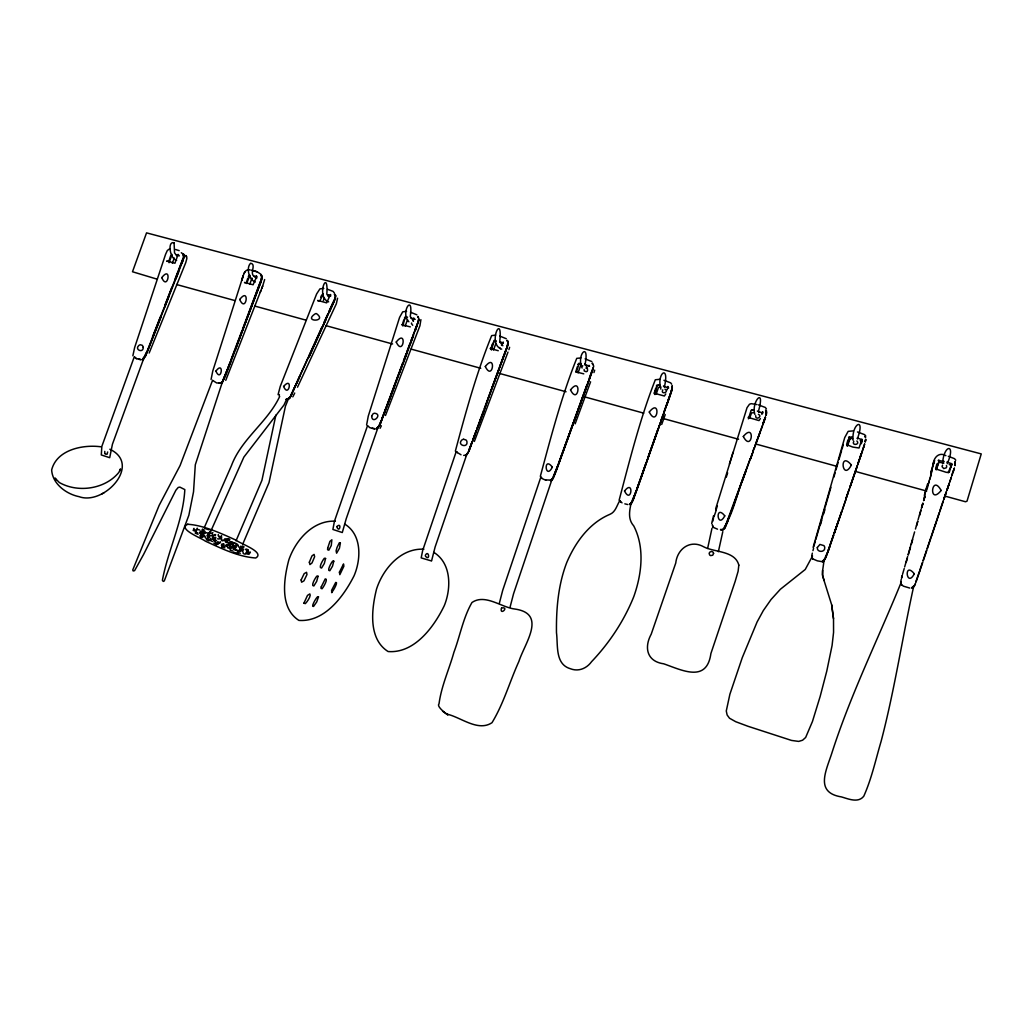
<?xml version="1.0" encoding="UTF-8"?>
<svg xmlns="http://www.w3.org/2000/svg" width="1033" height="1033" viewBox="0 0 1033 1033"><rect width="100%" height="100%" fill="white"/><g stroke="black" fill="none" stroke-linecap="round" stroke-linejoin="round"><path stroke-width="1.5" d="M209.053 540.905L206.329 539.639M230.566 548.6L227.622 547.787L227.97 547.012M240.25 553.301L237.254 552.126L237.719 551.196M205.076 531.414L201.977 530.2L202.455 529.245M278.071 394.658L280.266 386.368L316.64 293.927L319.933 288.866L323.794 288.439M279.272 396.013L279.349 394.567M901.228 582.289L901.241 582.225C878.076 639.091 850.701 694.318 831.914 752.889C826.232 770.644 814.508 792.531 841.366 796.895C848.377 798.858 858.126 803.338 863.756 796.249C871.645 778.675 875.674 759.694 881.123 741.294C894.565 690.083 902.364 637.645 913.766 585.982L913.779 585.931M857.467 438.844L857.558 437.785L857.48 438.521C865.757 415.963 851.515 423.646 853.064 440.226M755.717 415.705C755.071 420.87 763.155 416.544 758.39 414.285M425.286 555.392C428.734 549.039 430.529 561.732 425.428 556.193M584.136 369.491L584.239 370.976C589.662 374.127 587.454 366.186 584.846 364.029L585.014 364.662C589.908 340.903 575.962 354.474 582.108 367.993M198.104 534.306L195.237 533.144L195.637 532.279M822.617 570.616L824.192 559.524M846.608 444.668L847.925 439.877M935.601 468.853L936.918 463.894M955.151 465.379L955.228 461.415M955.099 465.651L955.176 461.686M865.176 441.685L865.525 439.541M865.202 441.995L865.538 439.851M865.525 441.311L865.886 439.412M631.279 502.529C629.497 510.496 627.651 519.147 633.745 525.926C644.992 547.722 641.725 574.206 633.823 596.545C624.139 620.678 609.483 642.823 591.599 661.649C586.705 668.441 578.519 671.928 570.474 668.751C554.863 664.245 558.104 645.173 556.477 632.687C556.154 608.954 558.169 584.781 566.781 562.469C575.342 542.415 589.146 523.098 609.819 514.369C615.578 512.097 616.83 505.369 619.8 500.631M765.944 414.814L766.086 411.108M766.008 415.253L766.163 411.56M672.354 387.246L670.094 395.071M766.266 414.453L766.641 412.374M766.331 414.866L766.434 410.76M951.561 464.514L951.742 463.585L951.367 465.586L951.096 463.494L946.809 462.125M901.228 579.345L900.686 582.212L901.589 585.259M711.698 523.369L713.519 515.803M942.587 463.481C943.723 443.867 956.506 443.183 947.196 463.74M264.642 279.543L262.627 286.141M812.338 553.146L811.744 555.935L812.635 558.93M418.12 321.263L418.494 319.339M507.694 344.893L507.952 341.355M862.09 440.897L861.328 443.725M418.869 319.739L410.527 343.266M667.886 386.432L667.202 389.815M275.876 415.111L261.917 480.371L236.015 540.866M261.401 279.065L261.801 277.18M261.091 279.388L261.491 277.528M431.678 560.467L435.113 546.999L466.968 453.849M748.383 418.843L751.068 410.488L753.664 410.127L751.495 410.049M503.097 343.447L503.316 342.065M588.694 366.431L589.055 365.32M576.311 372.358L578.958 364.171L581.372 363.771M491.424 349.399L494.071 341.368L496.395 340.98M183.383 257.824L183.745 254.57L181.292 252.711M491.76 347.901L492.418 345.913M901.551 578.028L902.196 575.601M901.551 578.144L902.196 575.717M812.945 550.641L813.591 548.252M119.983 470.79L120.512 468.892L118.86 472.404C105.159 489.164 77.901 493.154 59.32 482.514L54.956 478.047L56.118 479.712M930.049 477.905L927.918 485.445L929.183 481.042M712.628 521.523L713.48 518.501M931.03 471.836L933.897 461.777L933.161 464.346C933.638 457.658 938.868 451.602 945.905 455.656M924.496 494.768L927.557 484.012M930.81 473.308L934.645 460.486M924.328 496.072L926.937 486.917M902.519 574.374L904.211 568.563M904.637 566.962L907.658 556.464M908.097 554.798L914.605 531.905M906.148 562.417L907.426 558.04M908.291 554.85L910.473 547.219M911.326 544.326L912.643 539.588M919.564 515.428L920.881 510.651M813.113 547.4L844.736 437.566L848.158 431.355L852.793 430.916M915.458 529.038L917.653 521.252M918.092 519.728L921.126 509.088M921.539 507.771L922.792 503.407M923.618 500.489L924.871 496.124L923.631 500.411M926.833 489.836L928.15 485.252M916.555 525.862L917.859 521.291M921.733 507.836L922.973 503.471M923.812 500.553L925.052 496.189M929.881 479.196L931.172 474.664M654.406 392.643L655.71 388.124M813.733 546.689L815.386 540.982M825.302 506.725L830.906 487.356M930.475 476.394L932.205 470.364M835.955 469.976L838.125 462.5M815.812 539.51L824.863 508.21M833.863 477.181L835.103 472.894M842.011 449.148L843.341 444.564M820.473 524.57L821.777 520.077M823.508 514.098L824.863 509.798M921.565 507.565L922.805 503.278M936.234 469.873L938.971 462.229L943.917 463.029M838.99 459.517L841.585 450.633M936.466 468.272L939.191 460.653L944.162 461.415M576.014 371.118L577.331 366.689M847.589 445.894L849.901 438.857L849.41 439.916L850.301 438.444L852.574 438.521M593.949 372.577L594.672 370.188M663.857 412.826L669.629 396.375M670.946 392.075L671.67 389.699M951.044 466.257L951.6 464.424L948.165 472.791L948.94 472.262L946.357 472.352L936.272 469.098M492.496 343.834L491.166 348.186L494.239 340.309M671.85 390.035L669.035 398.364M715.649 508.843L747.027 407.699L749.467 404.265L751.172 403.658L756.918 404.549M729.427 463.946L733.03 452.273M508.895 349.658L509.618 347.32M499.313 603.375L502.709 590.308L540.788 477.259M510.134 606.9L513.556 593.755L551.622 480.526M593.097 367.825L591.56 372.409M716.037 510.134L717.367 505.86M402.47 324.181L403.787 319.946M656.162 394.257L658.46 387.452L660.991 387.039M726.289 477.169L727.632 472.882M713.906 516.991L716.308 510.005M593.019 368.549L578.144 409.649M718.374 551.712L722.803 531.621M506.661 347.527L507.371 345.242M707.618 548.458L711.969 528.328M227.312 546.625L225.711 545.966L226.201 544.843M246.448 282.332L247.752 278.239M578.054 372.9L580.378 366.237L582.832 365.824M749.584 418.365L751.508 412.98L754.129 412.593M761.889 414.427L762.664 411.651L762.845 413.084L757.331 411.069M861.729 452.945L849.901 487.576M499.107 368.82L484.387 409.275M238.403 546.121L235.447 544.882M660.358 422.768L652.559 444.926M168.87 261.052L170.794 255.396M224.923 547.852L221.669 546.935L222.134 546.005M949.301 472.223L951.483 464.992L951.109 466.968L950.825 465.057L951.238 465.573L949.185 464.476M949.779 481.92L951.432 476.936M235.24 350.226L260.626 281.376M221.462 539.11L219.577 538.658M493.529 350.045L495.853 343.511M577.602 411.16L558.582 463.804M946.874 490.636L949.301 483.367L946.912 490.404M954.376 468.117L951.793 475.942M953.201 471.758L954.324 468.375M405.168 326.131L407.493 319.752M484.542 409.313L487.821 399.59M935.188 524.751L939.268 512.497M939.759 511.051L943.155 500.94M943.658 499.43L946.202 491.85M951.884 474.909L953.214 470.945M927.272 548.897L930.849 538.18M935.394 524.803L943.349 501.005M943.62 499.662L946.409 491.915M946.667 490.598L951.29 477.44M943.826 499.714L946.357 492.147M863.64 447.573L864.737 443.983M919.473 571.352L915.845 581.786M919.99 569.725L922.482 562.404M923.011 560.764L926.575 550.189M927.079 548.678L930.643 538.103M931.12 536.798L935.227 524.544M917.201 578.687L919.667 571.469M919.68 571.352L922.701 562.469M923.231 560.842L926.769 550.408M931.327 536.85L935.42 524.609M222.469 381.745L195.302 464.785L193.533 491.773L188.871 515.209L164.299 580.92L163.266 581.424L162.388 580.326C168.095 549.698 183.19 520.826 184.817 489.577L179.897 487.124L178.218 487.447L175.868 490.236L143.51 554.592L134.587 570.655L133.18 570.965L132.74 569.958L159.134 505.395L180.091 465.534L212.514 380.415M858.01 463.146L861.367 453.629M862.245 451.679L863.614 447.302M183.099 258.134L178.347 270.594M413.071 321.056L413.794 317.893M376.425 429.173L379.679 424.95L390.706 395.716M845.665 499.313L849.203 488.983M834.031 533.364L841.83 511.206M842.334 509.734L857.3 465.844M849.707 487.511L857.145 466.051M859.805 457.877L861.315 453.435M861.845 452.247L864.466 444.177M827.743 552.41L829.719 546.664M830.209 545.217L833.76 535.055M834.225 533.415L837.776 523.047M861.742 453.151L857.79 464.463M249.741 284.295L252.013 278.109L251.587 279M456.044 452.092L422.678 550.473L421.18 557.897L431.562 560.984M828.104 550.679L829.538 546.483M830.015 545.088L833.528 534.836M828.143 550.821L829.576 546.625M830.054 545.23L833.566 535.004M834.07 533.519L841.663 511.348M845.704 499.533L848.222 492.173M830.248 545.347L826.064 557.084M834.264 533.57L841.869 511.4M842.373 509.928L845.911 499.585M754.335 447.818L750.475 459.001L752.928 452.234M762.419 425.519L754.865 446.45M215.226 541.524L213.637 540.788L214.128 539.717M234.878 546.095L233.084 545.734L233.548 544.804M367.386 426.048L334.434 521.265L332.897 529.464L342.285 532.537L346.236 518.682L377.975 427.559M229.83 543.887C228.19 545.011 231.108 546.483 230.992 544.636M663.677 412.761L667.137 402.896M666.918 404.91L672.16 389.648L672.16 385.619M635.011 494.032L636.431 490.016M636.909 488.674L645.87 463.275M648.375 456.186L651.875 446.282M652.365 444.874L655.852 434.97M656.355 433.563L657.789 429.496M660.668 421.283L663.173 414.181M667.628 401.488L670.469 393.418M637.077 488.803L652.055 446.346M663.857 413.071L641.028 477.646M668.506 399.848L641.222 477.698M172.356 263.286L174.267 258.018M637.051 488.841L640.525 479.054M640.718 479.105L633.126 500.295L630.892 504.194M199.769 530.071L196.735 529.116L197.213 528.16M661.701 424.46L665.226 414.607M915.935 582.263L917.188 578.816M557.897 465.07L554.463 474.431M573.922 420.78L577.408 411.095M581.243 400.481L584.755 390.745M585.298 389.26L586.899 384.818M558.078 465.186L551.764 480.138L546.005 479.932M589.43 377.794L592.051 370.511M765.479 417.009L762.909 424.098M760.959 430.077L765.543 417.409M558.401 463.688L569.415 433.24M569.919 431.859L573.418 422.161M577.964 409.584L580.701 402.005M557.613 466.567L552.913 478.511M589.675 378.143L558.091 465.263M763.064 423.117L765.221 417.19M750.216 458.6L724.766 527.618M752.67 451.821L754.142 447.754M754.736 446.721L757.228 439.232M757.822 438.212L760.469 430.89M742.185 481.352L746.304 469.989C737.639 489.319 734.295 512.872 722.467 530.045L720.569 529.929M754.413 448.18L760.469 431.432M505.796 350.394L506.906 347.359M730.189 514.202L724.83 527.824M730.292 514.085L752.256 453.552M763.142 423.543L765.285 417.616M134.187 357.056L101.854 446.346L101.286 454.946L109.692 457.696L112.442 444.19L143.768 358.374L143.174 358.115M488.105 398.144L495.892 376.89M496.395 375.534L498.9 368.716M499.391 367.361L506.131 348.96M472.83 440.29L476.303 430.826L468.943 451.369L465.625 455.669M505.344 351.659L492.263 387.362M590.592 381.81L575.149 423.853M733.779 504.349L737.936 492.973M825.987 556.555L827.627 552.074M472.184 441.465L468.711 450.724M472.662 440.174L476.123 430.761M476.626 429.405L483.612 410.359M484.115 409.003L487.602 399.5M472.339 441.608L468.75 451.201M488.286 398.196L506.958 347.901L507.926 342.091M507.978 352.111L474.354 441.453M827.653 552.229L823.701 560.725M239.953 548.962L239.398 550.137L240.444 550.331M242.6 551.222L239.398 550.137M243.284 550.266L240.147 549.027M474.883 435.022L467.742 453.358L466.567 454.946L463.714 455.424M476.368 430.993L484.051 410.669L480.306 419.927M225.607 540.918L223.696 540.44L224.161 539.484M227.906 540.685L224.639 539.575L225.117 538.632M229.365 544.029L228.022 543.823L228.5 542.867M233.794 547.916L234.078 547.283C234.271 549.052 231.263 547.658 232.451 546.689M236.053 550.395L233.148 549.156M406.692 352.24L410.153 342.904M410.811 341.678L413.2 335.26M255.409 294.805L242.432 329.398M218.828 539.032L217.563 538.8M219.228 543.126L217.356 542.648L217.821 541.718M221.682 537.935L218.518 536.682M381.694 419.191L386.523 406.266M387.013 404.949L390.5 395.639M390.99 394.309L398.932 373.029M399.422 371.712L402.896 362.428M403.438 360.969L406.15 353.699M410.682 341.484L412.27 337.223M414.788 330.483L417.397 323.497M391.171 394.348L403.064 362.48M403.606 361.021L410.333 342.956M412.8 335.802L416.531 326.312M403.386 362.777L413.536 335.609M415.511 330.353L419.166 319.339L417.926 316.395M632.932 499.662L634.546 495.375M230.837 360.207L234.698 349.929M235.253 348.457L241.877 330.857M255.926 293.437L260.393 281.544M230.449 361.744L222.586 381.848M231.005 360.259L261.078 281.738L262.253 277.541L261.465 275.062M209.505 535.417C209.776 538.09 205.322 536.347 207.801 534.629M209.88 537.883L208.162 537.418L208.563 536.579M210.784 535.907L209.002 535.494L209.467 534.552M216.581 540.801L215.226 540.633L215.69 539.691M395.303 383.94L387.298 405.194M399.267 373.339L403.244 362.738M387.465 405.233L407.054 352.589M227.492 369.091L222.56 381.358L220.558 383.127L219.061 383.101M228.048 367.606L230.282 361.679M261.775 288.388L262.653 286.064L225.749 380.364M196.231 531.608L193.094 530.368M231.224 360.44L221.94 382.765M260.239 292.378L260.923 290.596M249.844 269.858C243.904 268.619 243.297 276.676 241.67 280.434L243.22 275.695L212.759 371.054L211.081 379.473M182.609 260.084L178.244 271.33M182.015 263.273L184.3 256.365L183.577 253.963M212.398 541.46L209.725 540.065M727.852 521.252L724.882 528.354L722.532 530.239M160.322 316.95L152.497 337.029M164.763 305.51L167.553 298.369M168.108 296.936L171.84 287.342M175.261 278.536L177.857 271.847M164.376 306.995L145.291 355.869L142.231 359.871M164.931 305.561L177.676 272.789M243.207 552.1C241.735 553.714 246.513 555.031 246.061 553.275M175.894 278.949L178.722 271.705M385.49 415.486L419.953 325.692L420.909 319.636M164.686 307.279L168.611 297.284M160.903 317.299L145.627 356.075L142.554 360.065M224.006 544.159L222.728 543.978M204.082 535.042L202.933 534.268M212.217 539.458L210.577 538.761M381.229 420.457L378.491 426.887L376.361 428.695M476.833 429.483L480.539 420.16M196.774 530.394L193.494 529.296L193.972 528.341M334.059 300.538L334.95 298.317M146.828 351.633L143.213 358.89M149.165 353.028L185.733 262.666L186.883 258.482L185.888 255.474L186.805 256.881M319.739 300.939L323.213 294.47M499.559 367.412L507.978 345.254L508.236 341.716L507.138 340.257M242.045 547.748L241.683 548.73L238.894 547.232M243.878 546.767L243.504 547.774L240.624 546.173M246.332 552.151C244.911 553.339 249.741 555.612 249.457 553.275M248.333 549.84L247.959 550.834L245.183 549.324M320.695 297.272L321.405 295.632M230.462 549.143L230.088 550.021L232.954 551.067M232.903 543.913L232.541 544.908L230.953 543.862M233.897 542.674L233.523 543.668L230.617 542.39L230.992 541.615M234.426 546.005C232.916 547.064 236.454 548.51 236.183 546.689M240.25 550.615L239.966 551.415L237.228 550.124M221.669 544.611C220.184 545.786 224.897 547.671 224.742 545.824M223.619 544.184L223.257 545.166L221.604 544.133M226.886 541.692L226.511 542.596L225.452 541.925M229.855 539.458L229.468 540.479L226.472 538.722M227.983 544.727L227.609 545.695L226.524 544.856M230.282 545.114L229.907 546.095L228.835 545.204M242.613 544.456L269.019 482.605L285.457 406.137L287.794 400.417M213.87 537.625L213.508 538.619L212.333 537.728M215.497 534.823L215.109 535.817L212.23 534.539M214.464 538.632L214.089 539.51L213.043 538.813M215.845 537.509L215.484 538.516L214.386 537.702M218.312 534.552C216.827 535.778 221.824 537.87 221.604 535.572M279.672 396.478C267.779 422.019 241.386 438.818 231.469 465.586L204.405 527.334L204.908 528.47L208.627 529.697M217.046 543.836L216.685 544.714L213.779 543.113M218.609 543.306L218.234 544.184L215.329 542.583M286.838 398.79L284.023 404.949L243.878 457.09L211.106 530.523M200.247 535.352C198.723 536.489 203.346 538.49 203.152 536.592M203.075 531.207C201.538 532.447 206.032 534.41 205.903 532.473M201.784 534.319C200.415 535.236 204.779 537.186 204.624 535.481M205.231 536.592C203.824 537.857 208.408 539.523 208.137 537.831M209.97 531.375C208.55 532.628 213.018 534.526 212.85 532.563M209.944 533.325L209.583 534.229L206.69 532.718M208.937 536.644L209.208 535.998M247.132 551.041C245.673 552.268 250.593 554.308 250.386 552.048M200.557 531.349L199.679 533.26L202.842 534.603M230.488 548.794L230.876 547.916M231.405 546.806L231.043 547.787L229.378 546.986M221.888 539.433L221.488 540.324L222.766 540.879M323.342 300.513L324.452 298.214L323.988 299.041M323.729 322.993L327.629 314.342M328.933 311.462L333.801 300.68M332.82 303.289L308.983 357.069L326.183 319.197M292.894 391.12L295.567 385.206M296.226 383.76L307.873 358.025M308.518 356.605L321.767 327.332M227.802 542.118L229.339 543.048L229.843 541.86M914.244 586.318L915.496 583.555L913.146 587.687M329.411 312.069L335.299 298.834L335.764 295.632L334.718 294.108M665.769 393.986L664.387 396.001L654.044 393.199L654.974 394.567M826.09 557.2L823.766 561.255L822.488 561.836M760.404 418.585L758.971 420.586L748.112 417.384M291.099 394.916L292.287 392.385M297.491 387.207L336.332 303.805L337.584 298.214M104.772 451.369L104.798 453.5M848.558 437.889L849.139 436.688M218.931 542.067L220.055 542.958L220.546 541.744M211.791 535.765L213.379 536.721M656.342 386.226L656.898 385.064M578.532 363.693L577.976 364.83L579.126 363.087M248.346 276.534L248.876 275.488M292.817 396.853L294.715 393.056M234.259 542.712L237.112 543.965M233.781 547.206L235.395 548.329L235.472 546.935M404.407 318.19L405.517 316.511M812.519 556.012L805.236 569.48L780.393 589.249L771.07 599.502L763.335 610.542L757.086 621.995L742.275 657.647L729.892 694.228L726.276 710.975L727.129 714.978L729.518 718.232L735.741 721.718L747.982 726.276L791.536 740.429L798.69 741.41L802.589 740.222L805.65 737.472L812.455 721.486L820.163 696.436L826.774 671.114L832.082 645.496L833.566 632.351L833.515 618.728L831.681 604.873L822.642 576.027L822.604 570.565L822.423 574.658L824.114 580.572M203.759 532.499L203.269 533.725L200.092 532.279M207.517 535.275L209.157 536.398M380.079 428.295L381.358 425.803M244.072 273.487L245.015 271.692M290.053 397.473L334.175 301.249L335.441 295.98M853.813 441.298C851.102 445.972 860.566 444.939 856.912 440.962M662.76 389.867C660.177 395.161 669.965 392.14 664.955 389.157M501.392 608.217C499.572 616.133 509.708 606.681 501.715 607.933M221.953 383.204L225.62 375.638L260.884 281.932L261.982 277.929L261.168 275.411M466.516 454.455L467.536 453.177M824.76 559.227L822.345 561.203M143.548 359.097L147.19 351.866L182.906 260.665L184.029 256.752L183.293 254.299M552.745 478.331L550.512 480.216M630.827 503.691L636.586 490.184L631.809 502.761L629.562 504.633M914.205 585.634L911.713 587.648M913.056 587.144L914.192 585.763M289.808 397.176L287.6 398.88M172.007 254.376L169.063 262.718M938.158 460.589L938.816 459.917M321.986 294.637L323.239 293.824M101.169 446.824C83.027 444.319 56.712 449.6 51.65 469.976C52.489 483.883 66.254 494.084 79.102 496.666C104.036 505.821 142.244 464.476 109.834 449.239M102.086 493.826L103.92 492.857M221.656 383.036L216.672 382.959L212.578 380.351M376.606 428.889L379.899 424.679L386.807 406.511L379.912 425.131L376.658 429.341M550.679 480.384L551.867 479.803M550.744 480.861L552.952 479.015L555.806 472.12L592.542 370.679L593.704 366.121L592.451 363.087M629.459 504.13L630.685 503.549M722.441 529.748L723.72 529.154M823.727 561.139L822.449 561.732L817.335 560.842L812.584 558.814L811.873 557.639M911.829 588.19L913.146 587.596M287.858 399.164L289.008 398.648M169.89 248.617L167.333 250.502L165.551 254.389L134.626 347.566L132.87 355.804M250.025 275.307L246.603 283.507M406.189 316.924L404.329 320.036L402.883 326.054M658.305 384.896L656.936 386.484L654.715 393.857M315.633 313.554C301.726 322.322 328.391 322.27 316.356 313.528M187.412 524.273C202.662 524.919 221.165 533.364 236.221 540.259C239.617 543.384 265.571 552.229 255.758 558.001C237.913 556.735 221.333 548.381 205.257 541.098C202.261 538.477 176.798 528.819 187.89 524.209M463.597 439.27L465.935 439.955A3.344 3.151 -51.8 0 1 466.916 441.543C468.246 448.645 456.509 445.171 461.828 440.045A3.344 3.125 -52.7 0 1 463.597 439.27M286.025 399.255L287.652 399.332L289.808 397.653L299.66 376.606L290.053 397.925L287.884 399.603L286.257 399.526M720.518 529.451L722.377 529.542M501.47 345.345L502.219 345.384M501.702 349.141C486.53 344.092 503.239 310.675 499.701 341.768L502.864 345.732M585.892 368.058L586.654 368.097M406.589 311.359L402.702 311.824L399.603 317.351L368.264 416.131L366.599 425.015M495.685 335.144L491.656 335.609C476.6 372.564 465.651 412.529 455.359 451.124M659.609 379.318L655.322 379.77C640.137 418.313 629.717 460.189 619.103 500.282M580.92 357.909L576.75 358.361C561.578 396.091 550.912 437.088 540.324 476.381M335.376 521.187C312.973 520.038 295.567 540.272 288.84 559.873C283.726 579.087 279.504 608.024 298.899 620.407C324.569 622.266 343.64 596.441 354.087 575.743C361.137 559.279 362.028 534.978 345.035 524.273M423.866 549.22C400.869 547.916 383.049 568.847 376.541 589.081C371.531 609.096 368.032 638.898 388.111 651.539C414.427 653.618 433.976 626.992 444.306 605.622C451.344 588.371 451.511 563.347 433.899 552.423M406.176 316.924L407.57 317.144M658.292 384.896L659.842 385.154M852.354 436.817L849.694 437.191L847.06 445.959L846.892 444.732L852.69 447.044L859.043 448.012L861.948 439.232L862.038 440.458L861.612 439.464L857.467 438.147M218.015 542.867L218.789 543.009M214.774 534.526L215.587 534.707M410.346 326.88L401.617 324.762M251.032 270.117L257.217 271.834L261.013 274.326M138.525 358.903L140.733 359.419M140.746 359.833L136.175 358.477L134.497 356.759M372.306 428.088L374.759 428.669M374.785 429.108L369.672 427.597L367.761 425.738M624.836 503.833L627.741 504.543M909.789 588.061L903.346 586.15L900.841 583.955M498.255 350.716L490.146 348.457L491.605 349.993M583.761 373.843L575.704 371.828M156.822 279.078L132.495 271.756L146.544 232.864L981.247 453.913L967.004 501.199L965.493 501.754L945.298 496.189M176.553 284.514L234.775 300.538M254.751 306.052L305.833 320.114M325.976 325.653L392.579 343.989M411.134 349.102L480.732 368.277M499.301 373.378L566.045 391.765M584.691 396.892L643.74 413.161M662.385 418.288L738.595 439.27M757.254 444.41L836.562 466.257M855.208 471.384L926.666 491.062M663.393 386.045L668.622 387.969L667.964 387.026M584.794 364.636L589.611 366.147M499.701 341.807L502.968 342.736M410.734 317.932L415.176 319.352M327.642 295.451L330.612 296.303M254.234 276.25L257.165 277.089M176.501 255.086L179.316 255.9M208.524 539.626L209.544 539.91M327.978 294.779L330.095 295.399M242.135 548.975L243.233 549.311M948.307 456.289L954.531 458.678L955.783 460.189M220.636 536.669L221.695 536.992M857.467 431.975L864.595 434.635L865.835 436.12M758.416 404.884L765.259 407.428L766.447 408.913M663.935 380.286L670.662 382.83L671.695 384.199M585.091 358.851L591.819 361.576M499.714 336.048L506.273 338.721M410.463 312.211L416.867 314.82M327.526 289.266L333.104 291.396L334.46 293.165M253.692 270.736L257.217 271.834M175.52 249.482L179.187 250.645M233.716 552.242L238.184 553.74M173.996 242.768C167.204 240.857 169.786 258.921 176.643 260.329M717.509 529.18L712.938 527.217M461.015 454.778L456.379 451.938M208.511 532.615L209.66 533.028M545.85 480.306L541.654 478.331M228.061 538.567L229.249 539.006M242.393 546.057L243.543 546.47M237.216 544.765L238.365 545.179M234.904 549.039L236.079 549.466M224.949 539.626L225.633 539.885M860.218 440.575L862.103 441.569M447.018 714.113C461.08 717.354 477.995 732.023 491.992 722.7C503.639 703.615 509.695 681.651 518.928 661.352C524.661 643.301 547.464 613.615 514.679 609.005C501.289 607.378 485.058 593.471 471.965 602.51C463.107 617.85 460.098 635.799 453.913 652.288C449.11 669.513 441.336 686.106 439.012 703.899C434.996 707.631 457.942 721.525 442.55 711.195M196.683 532.473L197.923 532.989M231.741 541.731L232.942 542.235M246.345 549.027L247.52 549.517M240.082 546.935L241.244 547.425M202.894 529.27L204.018 529.813M200.609 535.339L201.745 535.882M222.366 544.727L223.464 545.256M247.778 551.118L248.837 551.635M412.722 325.292L411.496 323.729A1.937 1.769 -47.4 0 1 411.599 323.006M200.97 531.349L201.952 531.905M210.009 531.246L210.926 531.775M622.021 502.851L619.826 500.824M331.567 592.387C332.833 591.909 338.617 581.489 335.712 582.457L331.593 590.347L331.8 592.697M135.271 357.909L136.485 358.671M256.675 278.406L253.924 276.185C249.405 273.254 256.662 264.228 250.606 263.234C246.112 267.431 248.514 279.323 255.228 282.074M174.086 242.832L174.538 252.853L176.875 255.887M105.263 454.068L107.096 454.236L107.664 451.963M245.131 282.822L244.498 282.448L253.098 284.772L256.261 277.567L256.184 275.708L256.701 276.237M167.359 261.414L166.675 261L174.951 263.234L178.089 254.389L178.657 254.957M328.688 301.881C315.168 297.013 328.714 266.346 326.828 294.147L328.481 296.6M413.562 320.953L410.243 316.498C413.871 292.313 399.745 312.457 408.887 321.779M500.308 348.754L499.662 347.488M864.647 436.494L865.654 437.708M765.569 409.998L766.499 411.16M592.103 363.422L592.981 364.559M506.777 340.593L507.616 341.703M318.216 301.029L317.699 300.435L326.609 302.85L330.483 294.534L330.831 295.231M417.59 316.718L418.378 317.802M334.356 294.392L335.079 295.412M260.678 275.01L261.401 276.043M261.013 274.701L261.723 275.721M182.751 253.886L183.487 256.326M712.628 525.694L713.39 527.062M713.002 527.424L712.189 524.441M619.955 500.953L620.601 502.077M541.176 477.014L541.796 478.111M456.715 451.563L457.309 452.648M664.606 387.272L664.193 386.29L664.374 387.001C669.952 363.539 656.136 372.978 660.888 389.196M754.903 414.504C750.759 402.018 765.492 385.942 758.648 410.514L758.713 412.335M831.681 604.912L833.515 618.728M672.018 386.329L672.199 387.982M901.06 581.876L901.215 583.645M901.073 581.76L901.215 583.542M812.274 557.342L812.158 555.625L812.235 557.226M335.415 295.102L335.454 296.51M946.396 465.509A2.273 2.118 -0.4 0 1 946.176 467.859L943.749 468.582L942.122 466.761A2.273 2.118 -0.4 0 1 942.625 465.212M851.373 464.992C842.192 482.631 838.693 449.704 851.373 464.992M914.308 573.793C906.432 588.836 903.423 560.415 914.308 573.793M340.374 542.996L339.457 548.187L336.603 553.197L336.099 550.821L337.042 547.438L339.405 542.674L340.374 542.996M743.308 436.494C752.063 453.177 755.652 421.541 743.308 436.494M624.539 490.998C631.473 504.982 634.391 478.486 624.539 490.998M724.779 515.854C717.16 530.161 714.784 503.278 724.779 515.854M817.31 547.555C816.69 552.655 825.341 552.642 824.734 547.555A3.68 3.577 -3.5 0 0 823.895 545.605L819.931 544.443L817.31 547.555M327.706 548.084L327.59 549.737L328.843 550.189L331.27 545.527L331.864 539.794L329.914 541.395L327.706 548.084M570.513 389.906C578.493 406.008 582.16 375.237 570.513 389.906M309.345 562.236L309.926 564.599L312.005 562.946L314.639 556.722L314.084 554.385L311.966 555.909L309.345 562.236M713.596 553.352L712.744 555.225L710.678 555.599A2.311 2.26 -21.2 0 1 709.619 554.889C707.334 551.984 713.261 549.724 713.596 553.352M552.345 467.148C545.192 480.991 543.151 455.14 552.345 467.148M649.279 412.038C657.647 428.54 661.146 397.059 649.279 412.038M485.303 366.508C492.857 382.21 496.653 352.111 485.303 366.508M371.66 416.222C372.216 424.937 383.101 414.143 374.592 413.239A3.267 2.996 -55.8 0 0 372.887 414.013L371.66 416.222M396.233 342.039C403.386 357.341 407.299 327.952 396.233 342.039M325.576 558.466L324.336 563.463L321.573 568.034C318.074 568.395 322.658 560.118 324.362 558.259L325.576 558.466M215.91 371.105C221.346 383.527 224.548 359.704 215.91 371.105M333.788 561.164L332.523 566.161L329.811 570.745C326.583 571.288 331.038 562.908 332.729 561.022L333.788 561.164M143.264 347.372C143.329 353.531 134.187 349.696 138.822 345.513A3.099 2.686 -59.6 0 1 140.385 344.764L142.399 345.358L143.264 347.372M239.708 299.493C246.216 314.148 250.193 285.87 239.708 299.493M339.418 572.179L339.831 574.684L343.873 566.252L343.537 563.928L339.418 572.179M161.768 277.632C167.888 291.9 172.098 264.332 161.768 277.632M318.074 576.259L316.666 581.385L313.838 585.982C310.468 586.266 315.207 577.938 316.847 576.091L318.074 576.259M303.883 603.246L307.498 595.395L309.835 593.91C311.45 595.408 307.537 601.503 305.342 603.608L303.883 603.246M321.276 586.847L320.992 588.384L322.076 588.745C323.742 586.783 328.494 578.403 325.24 578.88L321.276 586.847M301.132 579.952L301.597 582.212L303.947 580.856L306.969 574.529L306.556 572.295L304.18 573.638L301.132 579.952M336.848 526.585C339.289 534.345 342.272 521.42 336.848 526.585M283.61 386.445C288.84 398.854 293.217 375.302 283.61 386.445M738.827 565.128L738.104 571.326L735.186 581.334L710.898 653.54C706.779 683.097 682.309 670.275 663.728 663.806C647.032 661.507 643.83 647.717 651.216 634.172L675.763 562.998C677.338 548.755 690.251 539.303 703.628 546.767C714.436 552.539 735.031 550.512 738.827 565.128M318.487 596.867L316.731 601.903L313.567 606.423C310.623 607.585 315.491 598.701 317.454 596.88L318.487 596.867M941.14 490.468C928.305 506.39 931.366 472.662 941.14 490.468M655.077 392.32L655.71 390.28L655.077 392.32"/></g></svg>
